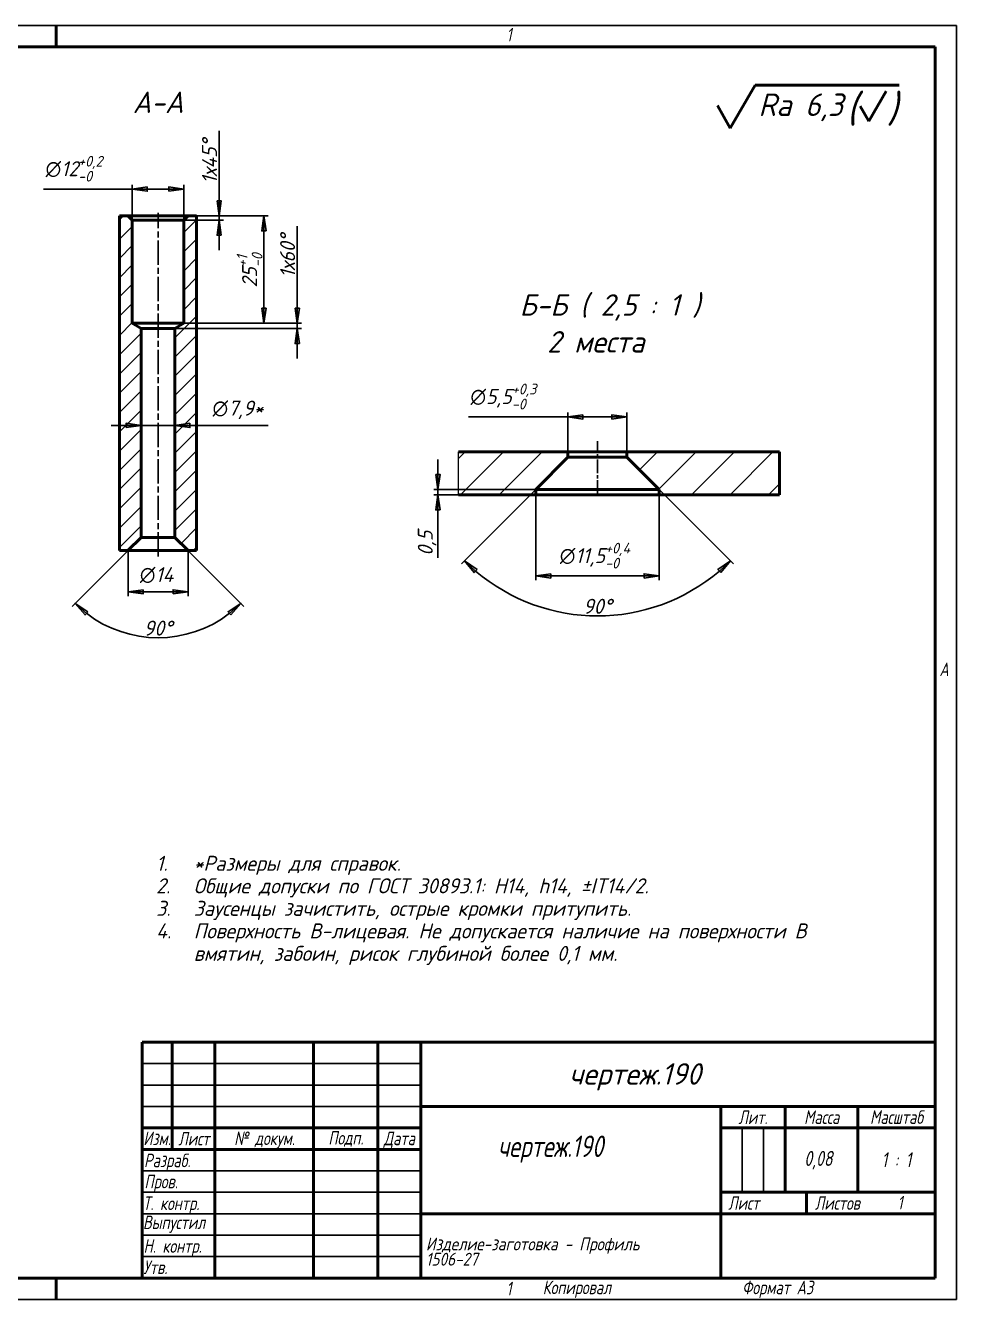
# Model space of a CAD drawing. Header units: millimetres. Extents: x 0 to 420, y 0 to 297.
# Drawn here: x 202.8 to 420, y 0 to 297 of the extents above; entities that cross this region are included whole.
import ezdxf
from ezdxf.enums import TextEntityAlignment as Align

# ---------------------------------------------------------------- set-up
doc = ezdxf.new("R2010")
doc.units = ezdxf.units.MM
doc.linetypes.add('LT_04', pattern=[0.7087, 0.4724, -0.0591, 0.1181, -0.0591])
for name, color, linetype, lineweight in [('Layer_01', 7, 'Continuous', 35), ('Layer_02', 7, 'Continuous', 50), ('Layer_03', 7, 'Continuous', 50), ('Layer_04', 7, 'Continuous', 50), ('Layer_07', 7, 'Continuous', 25), ('Layer_08', 7, 'Continuous', 25), ('Layer_09', 7, 'Continuous', 25), ('Layer_10', 7, 'Continuous', 18), ('Layer_11', 7, 'Continuous', 50)]:
    doc.layers.add(name, color=color, linetype=linetype, lineweight=lineweight)
doc.styles.add('Style_02', font='ariali.ttf', dxfattribs={"width": 0.8})
doc.styles.add('Style_03', font='GOST Common Italic.ttf')
doc.styles.add('Style_05', font='GOST Common Italic.ttf')
doc.styles.add('Style_06', font='GOST Common Italic.ttf', dxfattribs={"width": 0.8})
doc.styles.add('Style_07', font='GOST Common Italic.ttf', dxfattribs={"width": 0.8})
doc.styles.add('Style_09', font='GOST Common Italic.ttf')
doc.styles.add('Style_10', font='GOST Common Italic.ttf', dxfattribs={"width": 0.9})
doc.styles.add('Style_11', font='GOST Common Italic.ttf', dxfattribs={"width": 0.9})
doc.styles.add('Style_12', font='GOST Common Italic.ttf', dxfattribs={"width": 0.8})
doc.styles.add('Style_13', font='GOST Common Italic.ttf')
doc.styles.add('Style_14', font='GOST Common Italic.ttf', dxfattribs={"width": 0.7})
doc.styles.add('Style_15', font='GOST Common Italic.ttf', dxfattribs={"width": 0.7})
doc.dimstyles.new('DimStyle_06', dxfattribs={"dimtxt": 3.5, "dimasz": 3.5, "dimexe": 1, "dimexo": 0, "dimgap": 0.5, "dimtad": 1, "dimrnd": 1e-08, "dimtxsty": 'Style_03', "dimblk": 'Filled-1', "dimcen": 2.5, "dimdle": 15, "dimclrd": 256, "dimclre": 256, "dimclrt": 256, "dimazin": 2, "dimtfac": 0.714286, "dimtdec": 3, "dimtmove": 0, "dimatfit": 3, "dimlwd": 25, "dimlwe": 25})

# ---------------------------------------------------------------- blocks, each defined once
blk = doc.blocks.new('Block_14')
at = {"layer": 'Layer_04', "lineweight": 25}
for p, q in [((0, 297), (420, 297)), ((420, 297), (420, 0)), ((420, 0), (0, 0))]:
    blk.add_line(p, q, dxfattribs=at)
at = {"layer": 'Layer_04'}
for p, q in [((210, 292), (210, 297)), ((415, 292), (20, 292)), ((415, 5), (415, 292)), ((20, 5), (415, 5)), ((210, 5), (210, 0))]:
    blk.add_line(p, q, dxfattribs=at)
at = {"layer": 'Layer_04', "char_height": 3.17, "attachment_point": 1, "style": 'Style_02'}
for s, insert, width in [('\\fGOST Common|b0|i1;\\H3.1700;1', (315.02, 296.44), 5.2327), ('\\fGOST Common|b0|i1;\\H3.1700;A', (416, 148.5), 5.0704), ('\\fGOST Common|b0|i1;\\H3.1700;1', (315, 4.14), 6.6287), ('\\fGOST Common|b0|i1;\\H3.1700;Формат А3', (370, 4.39), 25.2103)]:
    blk.add_mtext(s, dxfattribs=dict(at, insert=insert, width=width))
blk = doc.blocks.new('Block_15')
at = {"layer": 'Layer_03'}
for p, q in [((0, 55), (185, 55)), ((0, 0), (0, 55)), ((0, 0), (0, 55)), ((7, 55), (7, 30)), ((17, 55), (17, 0)), ((40, 55), (40, 0)), ((55, 55), (55, 0)), ((65, 55), (65, 0)), ((185, 0), (185, 55)), ((65, 40), (185, 40)), ((135, 40), (135, 0)), ((150, 40), (150, 20)), ((167, 40), (167, 20)), ((0, 35), (65, 35)), ((135, 35), (185, 35)), ((0, 30), (65, 30)), ((135, 20), (185, 20)), ((155, 20), (155, 15)), ((65, 15), (185, 15)), ((185, 0), (0, 0))]:
    blk.add_line(p, q, dxfattribs=at)
at = {"layer": 'Layer_03', "linetype": 'Continuous', "lineweight": 25}
for p, q in [((0, 50), (65, 50)), ((0, 45), (65, 45)), ((0, 40), (65, 40)), ((140, 35), (140, 20)), ((145, 35), (145, 20)), ((0, 25), (65, 25)), ((0, 20), (65, 20)), ((0, 15), (65, 15)), ((0, 10), (65, 10)), ((0, 5), (65, 5))]:
    blk.add_line(p, q, dxfattribs=at)
at = {"layer": 'Layer_03', "char_height": 3.17, "style": 'Style_02'}
for s, insert, width, attachment_point in [('\\fGOST Common|b0|i1;\\H3.1700;Лит.', (142.52, 37.49), 14.9766, 5), ('\\fGOST Common|b0|i1;\\H3.1700;Масса', (158.55, 37.51), 16.9878, 5), ('\\fGOST Common|b0|i1;\\H3.1700;Масштаб', (176.02, 37.53), 17.8316, 5), ('\\fGOST Common|b0|i1;\\H3.1700;Изм.', (3.5, 32.56), 6.9635, 5), ('\\fGOST Common|b0|i1;\\H3.1700;Лист', (12.1, 32.5), 10.0029, 5), ('\\A0;\\fGOST Common|b0|i1;\\H3.1700;№ докум.', (28.58, 32.16), 22.9069, 5), ('\\fGOST Common|b0|i1;\\H3.1700;Подп.', (47.56, 32.45), 14.879, 5), ('\\fGOST Common|b0|i1;\\H3.1700;Дата', (60.02, 32.24), 9.9614, 5), ('\\fGOST Common|b0|i1;\\H3.1700;Разраб.', (0.47, 27), 16.9971, 4), ('\\fGOST Common|b0|i1;\\H3.1700;Пров.', (0.56, 22.08), 17.0192, 4), ('\\A0;\\fGOST Common|b0|i1;\\H3.1700;Т. контр.', (0.23, 17.01), 16.9554, 4), ('\\fGOST Common|b0|i1;\\H3.1700;Лист', (140.37, 17.5), 10.5071, 5), ('\\fGOST Common|b0|i1;\\H3.1700;Листов', (162.21, 17.5), 14.3668, 5), ('\\A1;', (150.6, 17.54), 8.8313, 5), ('\\fGOST Common|b0|i1;\\H3.1700;Н. контр.', (0.36, 7.05), 16.9999, 4), ('\\fGOST Common|b0|i1;\\H3.1700;Утв.', (0.34, 2.52), 17.0083, 4), ('\\fGOST Common|b0|i1;\\H3.1700;Копировал', (93.48, -0.59), 19.7871, 1)]:
    blk.add_mtext(s, dxfattribs=dict(at, insert=insert, width=width, attachment_point=attachment_point))
at = {"layer": 'Layer_03'}
for tag, height, style, width, p in [('Изм1_001', 2.89, 'Style_15', 0.7, (3.51, 52.52)), ('Лист1_001', 2.89, 'Style_15', 0.7, (12.03, 52.52)), ('Докум1_001', 2.89, 'Style_15', 0.7, (28.54, 52.48)), ('Изм2_001', 2.89, 'Style_15', 0.7, (3.5, 47.52)), ('Лист2_001', 2.89, 'Style_15', 0.7, (12.01, 47.5)), ('Докум2_001', 2.89, 'Style_15', 0.7, (28.53, 47.5)), ('Изм3_001', 2.89, 'Style_15', 0.7, (3.5, 42.5)), ('Лист3_001', 2.89, 'Style_15', 0.7, (12.01, 42.51)), ('Докум3_001', 2.89, 'Style_15', 0.7, (28.51, 42.48)), ('Изм4_001', 2.89, 'Style_15', 0.7, (3.51, 37.5)), ('Лист4_001', 2.89, 'Style_15', 0.7, (12, 37.53)), ('Докум4_001', 2.89, 'Style_15', 0.7, (28.51, 37.52)), ('НАИМЕНОВАНИЕ_001', 5, 'Style_07', 0.8, (85.16, 28.98)), ('Литера_001', 3.5, 'Style_12', 0.8, (137.52, 27.25)), ('Литера2_001', 3.5, 'Style_12', 0.8, (142.51, 27.22)), ('Литера3_001', 3.5, 'Style_12', 0.8, (147.52, 27.21)), ('Масса_001', 3.5, 'Style_12', 0.8, (155.18, 26.48)), ('Масштаб_001', 3.5, 'Style_12', 0.8, (174.97, 25.86)), ('Тип_документа_001', 3.17, 'Style_06', 0.8, (100.08, 17.56)), ('Листов_001', 3.17, 'Style_06', 0.8, (177.46, 17.58)), ('Материал_Класс_002', 3, 'Style_10', 0.9, (75.8, 6.9)), ('Материал_Класс_001', 3, 'Style_10', 0.9, (75.8, 6.9))]:
    blk.add_attdef(tag, text='', height=height, dxfattribs=dict(at, style=style, width=width)).set_placement(p, align=Align.MIDDLE_CENTER)
for tag, height, style, width, p in [('Подп1_001', 2.89, 'Style_15', 0.7, (40.01, 52.51)), ('Дата1_001', 2, 'Style_14', 0.7, (55.01, 52.51)), ('Подп2_001', 2.89, 'Style_15', 0.7, (40.01, 47.5)), ('Дата2_001', 2, 'Style_14', 0.7, (55.01, 47.49)), ('Подп3_001', 2.89, 'Style_15', 0.7, (40.01, 42.51)), ('Дата3_001', 2, 'Style_14', 0.7, (55.02, 42.52)), ('Подп4_001', 2.89, 'Style_15', 0.7, (40.01, 37.51)), ('Дата4_001', 2, 'Style_14', 0.7, (55.02, 37.51)), ('АВТОР_001', 3.17, 'Style_06', 0.8, (15.59, 26.85)), ('Разработал_Подп._001', 2.89, 'Style_15', 0.7, (40.05, 27.51)), ('ДАТА_СОЗДАНИЯ_001', 2, 'Style_14', 0.7, (55.01, 27.51)), ('ПРОВЕРИЛ_001', 3.17, 'Style_06', 0.8, (17.41, 22.53)), ('Проверил_Подп._001', 2.89, 'Style_15', 0.7, (40.05, 22.52)), ('ДАТА_ПРОВЕРКИ_001', 2, 'Style_14', 0.7, (55.02, 22.51)), ('ТЕХНОЛОГ_001', 3.17, 'Style_06', 0.8, (17.33, 17.54)), ('Технолог_Подп._001', 2.89, 'Style_15', 0.7, (40.05, 17.51)), ('Технолог_Дата_001', 2, 'Style_14', 0.7, (55.01, 17.5)), ('Должность_руководителя_001', 3.17, 'Style_06', 0.8, (0.52, 12.51)), ('НАЧ._ОТДЕЛА_001', 3.17, 'Style_06', 0.8, (17.46, 12.45)), ('Руководитель_Подп._001', 2.89, 'Style_15', 0.7, (40.01, 12.5)), ('Руководитель_Дата_001', 2, 'Style_14', 0.7, (55.01, 12.51)), ('НОРМОКОНТРОЛЬ_001', 3.17, 'Style_06', 0.8, (17.37, 7.48)), ('Нормоконтроль_Подп._001', 2.89, 'Style_15', 0.7, (40.05, 7.52)), ('ДАТА_НОРМОКОНТРОЛЯ_001', 2, 'Style_14', 0.7, (55.02, 7.51)), ('УТВЕРДИЛ_001', 3.17, 'Style_06', 0.8, (17.4, 2.51)), ('Утвердил_Подп._001', 2.89, 'Style_15', 0.7, (40.05, 2.51)), ('ДАТА_УТВЕРЖДЕНИЯ_001', 2, 'Style_14', 0.7, (55.01, 2.5))]:
    blk.add_attdef(tag, text='', height=height, dxfattribs=dict(at, style=style, width=width)).set_placement(p, align=Align.MIDDLE_LEFT)
for tag, height, style, p in [('ОБОЗНАЧЕНИЕ_001', 5, 'Style_09', (106.44, 45.12)), ('ОРГАНИЗАЦИЯ_001', 3.5, 'Style_13', (148.22, 5.85))]:
    blk.add_attdef(tag, text='', height=height, dxfattribs=dict(at, style=style)).set_placement(p, align=Align.MIDDLE_CENTER)
at = {"layer": 'Layer_03', "style": 'Style_11', "width": 0.9}
for tag, p in [('Материал_Наим._001', (133.71, 9.75)), ('Материал_ГОСТ_001', (134.04, 4.06))]:
    blk.add_attdef(tag, text='', height=3.5, dxfattribs=at).set_placement(p, align=Align.MIDDLE_RIGHT)
blk = doc.blocks.new('Block_08')
at = {"layer": 'Layer_11', "lineweight": 50}
for p, q in [((-9.099, -3.6), (-8.002, -1.7)), ((-8.002, -1.7), (-1.6, -1.7)), ((-2.939, -3.3), (-2.169, -1.967)), ((-9.676, -2.6), (-9.099, -3.6)), ((-3.324, -2.633), (-2.939, -3.3))]:
    blk.add_line(p, q, dxfattribs=at)
at = {"layer": 'Layer_07', "attachment_point": 7, "style": 'Style_03'}
for s, insert, char_height in [('\\A1;\\fGOST Common|b0|i1;\\H1.0000;Ra 6,3', (-7.848, -3.3), 1), ('\\A1;\\fGOST Common|b0|i1;\\H1.3000;(', (-3.939, -3.5), 1.3), ('\\A1;\\fGOST Common|b0|i1;\\H1.3000;)', (-2.139, -3.5), 1.3)]:
    blk.add_mtext(s, dxfattribs=dict(at, insert=insert, char_height=char_height))
blk = doc.blocks.new('Filled-1')
at = {"color": 0}
for p, q in [((0, 0), (-1, 0.143)), ((-1, 0.143), (-1, -0.143)), ((-1, 0), (0, 0)), ((-1, -0.143), (0, 0))]:
    blk.add_line(p, q, dxfattribs=at)
at = {"color": 0, "flags": 128}
blk.add_lwpolyline([(-1, -0.143), (0, 0), (-1, 0.143), (-1, -0.143)], dxfattribs=at)
at = {"color": 0}
blk.add_solid([(-1, -0.143), (0, 0), (-1, 0.143), (-1, -0.143)], dxfattribs=at)
blk = doc.blocks.new('*D17')
at = {"layer": 'Defpoints', "color": 0, "linetype": 'Continuous'}
for p in [(343.11, 205.76), (329.36, 197.58), (343.11, 197.58)]:
    blk.add_point(p, dxfattribs=at)
at = {"layer": 'Layer_09', "linetype": 'Continuous', "lineweight": 25}
for p, q in [((329.36, 205.76), (306.12, 205.76)), ((329.36, 197.58), (329.36, 206.76)), ((339.61, 205.76), (332.86, 205.76)), ((343.11, 197.58), (343.11, 206.76))]:
    blk.add_line(p, q, dxfattribs=at)
at = {"layer": 'Layer_09', "linetype": 'Continuous', "lineweight": 25, "xscale": 3.5, "yscale": 3.5, "zscale": 3.5, "rotation": 180}
blk.add_blockref('Filled-1', (329.36, 205.76), dxfattribs=at)
at = {"layer": 'Layer_09', "linetype": 'Continuous', "lineweight": 25, "xscale": 3.5, "yscale": 3.5, "zscale": 3.5}
blk.add_blockref('Filled-1', (343.11, 205.76), dxfattribs=at)
at = {"layer": 'Layer_09', "linetype": 'Continuous', "lineweight": 25, "insert": (306.62, 213.5), "char_height": 3.5, "attachment_point": 1, "style": 'Style_03'}
blk.add_mtext('\\A1;\\fAIGDT|b0|i0;n\\fGOST Common|b0|i1;5,5{\\H2.5;\\S+0,3^ -0;}', dxfattribs=at)
blk = doc.blocks.new('*D25')
at = {"layer": 'Defpoints', "color": 0, "linetype": 'Continuous'}
for p in [(239.73, 258.87), (227.73, 251.6), (239.73, 251.6)]:
    blk.add_point(p, dxfattribs=at)
at = {"layer": 'Layer_09', "linetype": 'Continuous', "lineweight": 25}
for p, q in [((227.73, 258.87), (207.01, 258.87)), ((227.73, 251.6), (227.73, 259.87)), ((236.23, 258.87), (231.23, 258.87)), ((239.73, 251.6), (239.73, 259.87))]:
    blk.add_line(p, q, dxfattribs=at)
at = {"layer": 'Layer_09', "linetype": 'Continuous', "lineweight": 25, "xscale": 3.5, "yscale": 3.5, "zscale": 3.5, "rotation": 180}
blk.add_blockref('Filled-1', (227.73, 258.87), dxfattribs=at)
at = {"layer": 'Layer_09', "linetype": 'Continuous', "lineweight": 25, "xscale": 3.5, "yscale": 3.5, "zscale": 3.5}
blk.add_blockref('Filled-1', (239.73, 258.87), dxfattribs=at)
at = {"layer": 'Layer_09', "linetype": 'Continuous', "lineweight": 25, "insert": (207.51, 266.61), "char_height": 3.5, "attachment_point": 1, "style": 'Style_03'}
blk.add_mtext('\\A1;\\fAIGDT|b0|i0;n\\fGOST Common|b0|i1;12{\\H2.5;\\S+0,2^ -0;}', dxfattribs=at)
blk = doc.blocks.new('*D26')
at = {"layer": 'Defpoints', "color": 0, "linetype": 'Continuous'}
for p in [(240.73, 252.6), (247.99, 252.6), (239.73, 251.6)]:
    blk.add_point(p, dxfattribs=at)
at = {"layer": 'Layer_09', "linetype": 'Continuous', "lineweight": 25}
for p, q in [((247.99, 256.1), (247.99, 272.46)), ((240.73, 252.6), (248.99, 252.6)), ((247.99, 251.6), (247.99, 252.6)), ((239.73, 251.6), (248.99, 251.6)), ((247.99, 248.1), (247.99, 244.6))]:
    blk.add_line(p, q, dxfattribs=at)
at = {"layer": 'Layer_09', "linetype": 'Continuous', "lineweight": 25, "xscale": 3.5, "yscale": 3.5, "zscale": 3.5}
for p, rotation in [((247.99, 252.6), 270), ((247.99, 251.6), 90)]:
    blk.add_blockref('Filled-1', p, dxfattribs=dict(at, rotation=rotation))
at = {"layer": 'Layer_09', "linetype": 'Continuous', "lineweight": 25, "insert": (243.99, 260.1), "char_height": 3.5, "attachment_point": 1, "rotation": 90, "style": 'Style_03'}
blk.add_mtext('\\A1;\\fGOST Common|b0|i1;1х45°', dxfattribs=at)
blk = doc.blocks.new('*D27')
at = {"layer": 'Defpoints', "color": 0, "linetype": 'Continuous'}
for p in [(240.73, 252.6), (239.73, 227.6), (258.42, 227.6)]:
    blk.add_point(p, dxfattribs=at)
at = {"layer": 'Layer_09', "linetype": 'Continuous', "lineweight": 25}
for p, q in [((240.73, 252.6), (259.42, 252.6)), ((258.42, 249.1), (258.42, 231.1)), ((239.73, 227.6), (259.42, 227.6))]:
    blk.add_line(p, q, dxfattribs=at)
at = {"layer": 'Layer_09', "linetype": 'Continuous', "lineweight": 25, "xscale": 3.5, "yscale": 3.5, "zscale": 3.5}
for p, rotation in [((258.42, 252.6), 90), ((258.42, 227.6), 270)]:
    blk.add_blockref('Filled-1', p, dxfattribs=dict(at, rotation=rotation))
at = {"layer": 'Layer_09', "linetype": 'Continuous', "lineweight": 25, "insert": (252.09, 235.93), "char_height": 3.5, "attachment_point": 1, "rotation": 90, "style": 'Style_03'}
blk.add_mtext('\\A1;25{\\H2.5;\\S+1^ -0;}', dxfattribs=at)
blk = doc.blocks.new('*D28')
at = {"layer": 'Defpoints', "color": 0, "linetype": 'Continuous'}
for p in [(237.68, 203.78), (229.78, 177.65), (237.68, 177.65)]:
    blk.add_point(p, dxfattribs=at)
at = {"layer": 'Layer_09', "linetype": 'Continuous', "lineweight": 25}
for p, q in [((226.28, 203.78), (222.78, 203.78)), ((229.78, 203.78), (237.68, 203.78)), ((241.18, 203.78), (259.46, 203.78))]:
    blk.add_line(p, q, dxfattribs=at)
at = {"layer": 'Layer_09', "linetype": 'Continuous', "lineweight": 25, "xscale": 3.5, "yscale": 3.5, "zscale": 3.5}
blk.add_blockref('Filled-1', (229.78, 203.78), dxfattribs=at)
at = {"layer": 'Layer_09', "linetype": 'Continuous', "lineweight": 25, "xscale": 3.5, "yscale": 3.5, "zscale": 3.5, "rotation": 180}
blk.add_blockref('Filled-1', (237.68, 203.78), dxfattribs=at)
at = {"layer": 'Layer_09', "linetype": 'Continuous', "lineweight": 25, "insert": (246.46, 209.55), "char_height": 3.5, "attachment_point": 1, "style": 'Style_03'}
blk.add_mtext('\\A1;\\fAIGDT|b0|i0;n\\fGOST Common|b0|i1;7,9*', dxfattribs=at)
blk = doc.blocks.new('*D29')
at = {"layer": 'Defpoints', "color": 0, "linetype": 'Continuous'}
for p in [(233.73, 181.6), (237.68, 177.65), (226.73, 174.6), (226.65, 155.19)]:
    blk.add_point(p, dxfattribs=at)
at = {"layer": 'Layer_09', "linetype": 'Continuous', "lineweight": 25}
for p, q in [((237.68, 177.65), (253.76, 161.56)), ((226.73, 174.6), (213.69, 161.56))]:
    blk.add_line(p, q, dxfattribs=at)
blk.add_arc((233.73, 181.6), 27.33, 232.3413, 307.6587, dxfattribs=at)
at = {"layer": 'Layer_09', "linetype": 'Continuous', "lineweight": 25, "xscale": 3.5, "yscale": 3.5, "zscale": 3.5}
for p, rotation in [((214.4, 162.27), 138.6706699011451), ((253.05, 162.27), 41.3293300988549)]:
    blk.add_blockref('Filled-1', p, dxfattribs=dict(at, rotation=rotation))
at = {"layer": 'Layer_09', "linetype": 'Continuous', "lineweight": 25, "insert": (230.39, 158.26), "char_height": 3.5, "attachment_point": 1, "style": 'Style_03'}
blk.add_mtext('\\A1;90°', dxfattribs=at)
blk = doc.blocks.new('*D30')
at = {"layer": 'Defpoints', "color": 0, "linetype": 'Continuous'}
for p in [(226.73, 174.6), (240.73, 174.6), (240.73, 164.97)]:
    blk.add_point(p, dxfattribs=at)
at = {"layer": 'Layer_09', "linetype": 'Continuous', "lineweight": 25}
for p, q in [((226.73, 174.6), (226.73, 163.97)), ((240.73, 174.6), (240.73, 163.97)), ((230.23, 164.97), (237.23, 164.97))]:
    blk.add_line(p, q, dxfattribs=at)
at = {"layer": 'Layer_09', "linetype": 'Continuous', "lineweight": 25, "xscale": 3.5, "yscale": 3.5, "zscale": 3.5, "rotation": 180}
blk.add_blockref('Filled-1', (226.73, 164.97), dxfattribs=at)
at = {"layer": 'Layer_09', "linetype": 'Continuous', "lineweight": 25, "xscale": 3.5, "yscale": 3.5, "zscale": 3.5}
blk.add_blockref('Filled-1', (240.73, 164.97), dxfattribs=at)
at = {"layer": 'Layer_09', "linetype": 'Continuous', "lineweight": 25, "insert": (229.5, 170.73), "char_height": 3.5, "attachment_point": 1, "style": 'Style_03'}
blk.add_mtext('\\A1;\\fAIGDT|b0|i0;n\\fGOST Common|b0|i1;14', dxfattribs=at)
blk = doc.blocks.new('*D35')
at = {"layer": 'Defpoints', "color": 0, "linetype": 'Continuous'}
for p in [(237.68, 226.36), (239.73, 227.6), (266.21, 226.36)]:
    blk.add_point(p, dxfattribs=at)
at = {"layer": 'Layer_09', "linetype": 'Continuous', "lineweight": 25}
for p, q in [((266.21, 231.1), (266.21, 250.19)), ((237.68, 226.36), (267.21, 226.36)), ((239.73, 227.6), (267.21, 227.6)), ((266.21, 226.36), (266.21, 227.6)), ((266.21, 222.86), (266.21, 219.36))]:
    blk.add_line(p, q, dxfattribs=at)
at = {"layer": 'Layer_09', "linetype": 'Continuous', "lineweight": 25, "xscale": 3.5, "yscale": 3.5, "zscale": 3.5}
for p, rotation in [((266.21, 227.6), 270), ((266.21, 226.36), 90)]:
    blk.add_blockref('Filled-1', p, dxfattribs=dict(at, rotation=rotation))
at = {"layer": 'Layer_09', "linetype": 'Continuous', "lineweight": 25, "insert": (262.21, 238.19), "char_height": 3.5, "attachment_point": 1, "rotation": 90, "style": 'Style_03'}
blk.add_mtext('\\A1;\\fGOST Common|b0|i1;1х60°', dxfattribs=at)
blk = doc.blocks.new('*D36')
at = {"layer": 'Defpoints', "color": 0, "linetype": 'Continuous'}
for p in [(321.86, 187.58), (350.61, 187.58), (350.61, 168.67)]:
    blk.add_point(p, dxfattribs=at)
at = {"layer": 'Layer_09', "linetype": 'Continuous', "lineweight": 25}
for p, q in [((321.86, 187.58), (321.86, 167.67)), ((350.61, 187.58), (350.61, 167.67)), ((325.36, 168.67), (347.11, 168.67))]:
    blk.add_line(p, q, dxfattribs=at)
at = {"layer": 'Layer_09', "linetype": 'Continuous', "lineweight": 25, "xscale": 3.5, "yscale": 3.5, "zscale": 3.5, "rotation": 180}
blk.add_blockref('Filled-1', (321.86, 168.67), dxfattribs=at)
at = {"layer": 'Layer_09', "linetype": 'Continuous', "lineweight": 25, "xscale": 3.5, "yscale": 3.5, "zscale": 3.5}
blk.add_blockref('Filled-1', (350.61, 168.67), dxfattribs=at)
at = {"layer": 'Layer_09', "linetype": 'Continuous', "lineweight": 25, "insert": (327.46, 176.41), "char_height": 3.5, "attachment_point": 1, "style": 'Style_03'}
blk.add_mtext('\\A1;\\fAIGDT|b0|i0;n\\fGOST Common|b0|i1;11,5{\\H2.5;\\S+0,4^ -0;}', dxfattribs=at)
blk = doc.blocks.new('*D37')
at = {"layer": 'Defpoints', "color": 0, "linetype": 'Continuous'}
for p in [(336.24, 203.21), (343.11, 196.33), (321.86, 188.83), (324.89, 160.85)]:
    blk.add_point(p, dxfattribs=at)
at = {"layer": 'Layer_09', "linetype": 'Continuous', "lineweight": 25}
for p, q in [((343.11, 196.33), (367.95, 171.49)), ((321.86, 188.83), (304.52, 171.49))]:
    blk.add_line(p, q, dxfattribs=at)
blk.add_arc((336.24, 203.21), 43.85, 229.5745, 310.4255, dxfattribs=at)
at = {"layer": 'Layer_09', "linetype": 'Continuous', "lineweight": 25, "xscale": 3.5, "yscale": 3.5, "zscale": 3.5}
for p, rotation in [((305.23, 172.2), 137.2872322430362), ((367.24, 172.2), 42.71276775696357)]:
    blk.add_blockref('Filled-1', p, dxfattribs=dict(at, rotation=rotation))
at = {"layer": 'Layer_09', "linetype": 'Continuous', "lineweight": 25, "insert": (332.9, 163.36), "char_height": 3.5, "attachment_point": 1, "style": 'Style_03'}
blk.add_mtext('\\A1;90°', dxfattribs=at)
blk = doc.blocks.new('*D38')
at = {"layer": 'Defpoints', "color": 0, "linetype": 'Continuous'}
for p in [(299.03, 188.83), (321.86, 188.83), (321.86, 187.58)]:
    blk.add_point(p, dxfattribs=at)
at = {"layer": 'Layer_09', "linetype": 'Continuous', "lineweight": 25}
for p, q in [((299.03, 192.33), (299.03, 195.83)), ((321.86, 188.83), (298.03, 188.83)), ((321.86, 187.58), (298.03, 187.58)), ((299.03, 188.83), (299.03, 187.58)), ((299.03, 184.08), (299.03, 172.87))]:
    blk.add_line(p, q, dxfattribs=at)
at = {"layer": 'Layer_09', "linetype": 'Continuous', "lineweight": 25, "xscale": 3.5, "yscale": 3.5, "zscale": 3.5}
for p, rotation in [((299.03, 188.83), 270), ((299.03, 187.58), 90)]:
    blk.add_blockref('Filled-1', p, dxfattribs=dict(at, rotation=rotation))
at = {"layer": 'Layer_09', "linetype": 'Continuous', "lineweight": 25, "insert": (294.33, 173.37), "char_height": 3.5, "attachment_point": 1, "rotation": 90, "style": 'Style_03'}
blk.add_mtext('\\A1;0,5', dxfattribs=at)

msp = doc.modelspace()

# ---------------------------------------------------------------- hatches: boundary and pattern name
at = {"layer": 'Layer_10'}
h = msp.add_hatch(dxfattribs=at)
h.set_pattern_fill('ANSI31', color=256, scale=25.4, style=0)
h.set_pattern_definition([(45, (0, 0), (-2.245064, 2.245064), [])])
h.paths.add_polyline_path([(227.726, 251.595), (226.726, 252.595), (224.726, 252.595), (224.726, 174.595), (226.726, 174.595), (229.776, 177.645), (229.776, 226.364), (227.726, 227.595)])
h.paths.add_polyline_path([(240.726, 252.595), (239.726, 251.595), (239.726, 227.595), (237.676, 226.364), (237.676, 177.645), (240.726, 174.595), (242.726, 174.595), (242.726, 252.595)])
h = msp.add_hatch(dxfattribs=at)
h.set_pattern_fill('ANSI31', color=256, scale=50.8, style=0)
h.set_pattern_definition([(45, (0, 0), (-4.49013, 4.49013), [])])
h.paths.add_polyline_path([(378.737, 197.58), (343.112, 197.58), (343.112, 196.33), (350.612, 188.83), (350.612, 187.58), (378.737, 187.58)])
h.paths.add_polyline_path([(303.84, 187.58), (303.84, 197.58), (329.362, 197.58), (329.362, 196.33), (321.862, 188.83), (321.862, 187.58)])

# ---------------------------------------------------------------- linework, layer by layer
at = {"layer": 'Layer_01', "lineweight": 18}
msp.add_line((303.84, 187.58), (303.84, 197.58), dxfattribs=at)
at = {"layer": 'Layer_02'}
for p, q in [((226.726, 252.595), (224.726, 252.595)), ((224.726, 252.595), (224.726, 174.595)), ((227.726, 251.595), (226.726, 252.595)), ((226.726, 252.595), (240.726, 252.595)), ((240.726, 252.595), (239.726, 251.595)), ((242.726, 252.595), (240.726, 252.595)), ((242.726, 174.595), (242.726, 252.595)), ((227.726, 227.595), (227.726, 251.595)), ((227.726, 251.595), (239.726, 251.595)), ((239.726, 251.595), (239.726, 227.595)), ((229.776, 226.364), (227.726, 227.595)), ((227.726, 227.595), (239.726, 227.595)), ((229.776, 177.645), (229.776, 226.364)), ((237.676, 226.364), (229.776, 226.364)), ((239.726, 227.595), (237.676, 226.364)), ((237.676, 226.364), (237.676, 177.645)), ((329.362, 197.58), (303.84, 197.58)), ((321.862, 188.83), (329.362, 196.33)), ((329.362, 196.33), (329.362, 197.58)), ((329.362, 197.58), (343.112, 197.58)), ((329.362, 196.33), (343.112, 196.33)), ((378.737, 197.58), (343.112, 197.58)), ((343.112, 197.58), (343.112, 196.33)), ((343.112, 196.33), (350.612, 188.83)), ((378.737, 187.58), (378.737, 197.58)), ((303.84, 187.58), (321.862, 187.58)), ((321.862, 187.58), (321.862, 188.83)), ((321.862, 188.83), (350.612, 188.83)), ((350.612, 187.58), (321.862, 187.58)), ((350.612, 188.83), (350.612, 187.58)), ((350.612, 187.58), (378.737, 187.58)), ((226.726, 174.595), (229.776, 177.645)), ((237.676, 177.645), (229.776, 177.645)), ((237.676, 177.645), (240.726, 174.595)), ((224.726, 174.595), (226.726, 174.595)), ((226.726, 174.595), (240.726, 174.595)), ((240.726, 174.595), (242.726, 174.595))]:
    msp.add_line(p, q, dxfattribs=at)
at = {"layer": 'Layer_08', "linetype": 'LT_04', "ltscale": 11.993792}
msp.add_line((233.726, 173.22), (233.726, 253.334), dxfattribs=at)
at = {"layer": 'Layer_08', "linetype": 'LT_04', "ltscale": 6.851445}
msp.add_line((336.237, 187.747), (336.237, 200.08), dxfattribs=at)

# ---------------------------------------------------------------- block references
msp.add_blockref('Block_14', (0, 0))
at = {"xscale": 5.249999910593033, "yscale": 5.249999910593033, "zscale": 5.249999910593033}
msp.add_blockref('Block_08', (415, 292), dxfattribs=at)
ref = msp.add_blockref('Block_15', (230, 5))
ref.add_attrib('Должность_руководителя_001', 'Выпустил', (230.23, 16.405), dxfattribs={"layer": 'Layer_03', "height": 3.17, "style": 'Style_06', "width": 0.8})
ref.add_attrib('ОБОЗНАЧЕНИЕ_001', 'чертеж.190', (329.63, 50.091), dxfattribs={"layer": 'Layer_03', "height": 5, "style": 'Style_09'})
ref.add_attrib('НАИМЕНОВАНИЕ_001', 'чертеж.190', (313.025, 33.225), dxfattribs={"layer": 'Layer_03', "height": 5, "style": 'Style_07', "width": 0.8})
ref.add_attrib('Материал_Класс_001', 'Изделие-заготовка - Профиль', (296.206, 11.45), dxfattribs={"layer": 'Layer_03', "height": 3, "style": 'Style_10', "width": 0.9})
ref.add_attrib('Масса_001', '0,08', (384.492, 31.133), dxfattribs={"layer": 'Layer_03', "height": 3.5, "style": 'Style_12', "width": 0.8})
ref.add_attrib('Масштаб_001', '1 : 1', (402.518, 30.854), dxfattribs={"layer": 'Layer_03', "height": 3.5, "style": 'Style_12', "width": 0.8})
ref.add_attrib('Листов_001', '1', (406.229, 20.994), dxfattribs={"layer": 'Layer_03', "height": 3.17, "style": 'Style_06', "width": 0.8})
ref.add_attrib('Материал_Класс_002', '1506-27', (296.226, 7.9), dxfattribs={"layer": 'Layer_03', "height": 3, "style": 'Style_10', "width": 0.9})

# ---------------------------------------------------------------- texts
at = {"layer": 'Layer_07', "style": 'Style_03'}
for s, p in [('1. ', (233.3, 99.934)), ('*Размеры для справок.', (242.05, 99.934)), ('2. ', (233.3, 94.684)), ('Общие допуски по ГОСТ 30893.1: H14, h14, ±IT14/2.', (242.05, 94.684)), ('3. ', (233.3, 89.434)), ('Заусенцы зачистить, острые кромки притупить.', (242.05, 89.434)), ('4. ', (233.3, 84.184)), ('Поверхность В-лицевая. Не допускается наличие на поверхности В ', (242.05, 84.184)), ('вмятин, забоин, рисок глубиной более 0,1 мм.', (242.05, 78.934))]:
    msp.add_text(s, height=3.5, dxfattribs=at).set_placement(p)
at = {"layer": 'Layer_07', "char_height": 5, "attachment_point": 7, "style": 'Style_05'}
for s, insert in [('А-А', (227.83, 276.589)), ('Б-Б ( 2,5 : 1 )', (318.079, 228.184)), ('2 места', (324.507, 220.756))]:
    msp.add_mtext(s, dxfattribs=dict(at, insert=insert))

# ---------------------------------------------------------------- dimensions: what is measured, and where the dimension line sits
at = {"layer": 'Layer_09', "linetype": 'Continuous', "lineweight": 25}
for base, p1, p2, angle, text, override, picture, middle in [((247.991, 252.595), (239.726, 251.595), (240.726, 252.595), 90, '\\fGOST Common|b0|i1;<>х45°', {"dimgap": 0.5, "dimdec": 2, "dimtol": 0, "dimlim": 0, "dimtp": 0, "dimtm": 0, "dimtdec": 3, "dimtofl": 1, "dimatfit": 1}, '*D26', (247.991, 266.029)), ((266.205, 226.364), (239.726, 227.595), (237.676, 226.364), 90, '\\fGOST Common|b0|i1;<>х60°', {"dimgap": 0.5, "dimdec": 0, "dimtol": 0, "dimlim": 0, "dimtp": 0, "dimtm": 0, "dimtdec": 3, "dimtofl": 1, "dimatfit": 1}, '*D35', (266.205, 243.939)), ((350.612, 168.675), (321.862, 187.58), (350.612, 187.58), 180, '\\fAIGDT|b0|i0;n\\fGOST Common|b0|i1;<>', {"dimgap": 0.5, "dimdec": 2, "dimlfac": 0.4, "dimtol": 1, "dimlim": 0, "dimtp": 0.4, "dimtm": 1e-09, "dimtdec": 3, "dimtofl": 0, "dimatfit": 1}, '*D36', (336.237, 168.675)), ((240.726, 164.969), (226.726, 174.595), (240.726, 174.595), 180, '\\fAIGDT|b0|i0;n\\fGOST Common|b0|i1;<>', {"dimgap": 0.5, "dimdec": 2, "dimtol": 0, "dimlim": 0, "dimtp": 0, "dimtm": 0, "dimtdec": 3, "dimtofl": 0, "dimatfit": 1}, '*D30', (233.676, 164.969))]:
    dim = msp.add_linear_dim(base=base, p1=p1, p2=p2, angle=angle, text=text, dimstyle='DimStyle_06', override=override, dxfattribs=at)
    dim.commit()
    dim.dimension.update_dxf_attribs({"geometry": picture, "text_midpoint": middle, "dimtype": 160})
for base, p1, p2, text, override, picture, middle in [((239.726, 258.871), (227.726, 251.595), (239.726, 251.595), '\\fAIGDT|b0|i0;n\\fGOST Common|b0|i1;<>', {"dimgap": 0.5, "dimdec": 2, "dimtol": 1, "dimlim": 0, "dimtp": 0.2, "dimtm": 1e-09, "dimtdec": 3, "dimtofl": 0, "dimatfit": 2}, '*D25', (214.806, 258.871)), ((343.112, 205.761), (329.362, 197.58), (343.112, 197.58), '\\fAIGDT|b0|i0;n\\fGOST Common|b0|i1;<>', {"dimgap": 0.5, "dimdec": 2, "dimlfac": 0.4, "dimtol": 1, "dimlim": 0, "dimtp": 0.3, "dimtm": 1e-09, "dimtdec": 3, "dimtofl": 0, "dimatfit": 2}, '*D17', (314.905, 205.761)), ((237.676, 203.779), (229.776, 177.645), (237.676, 177.645), '\\fAIGDT|b0|i0;n\\fGOST Common|b0|i1;<>*', {"dimgap": 0.5, "dimdec": 2, "dimse1": 1, "dimse2": 1, "dimtol": 0, "dimlim": 0, "dimtp": 0, "dimtm": 0, "dimtdec": 3, "dimtofl": 1, "dimatfit": 1}, '*D28', (252.707, 203.779))]:
    dim = msp.add_linear_dim(base=base, p1=p1, p2=p2, text=text, dimstyle='DimStyle_06', override=override, dxfattribs=at)
    dim.commit()
    dim.dimension.update_dxf_attribs({"geometry": picture, "text_midpoint": middle, "dimtype": 160})
for base, p1, p2, angle, override, picture, middle in [((258.419, 227.595), (240.726, 252.595), (239.726, 227.595), 90, {"dimgap": 0.5, "dimdec": 2, "dimtol": 1, "dimlim": 0, "dimtp": 1, "dimtm": 1e-09, "dimtdec": 3, "dimtofl": 0, "dimatfit": 1}, '*D27', (258.419, 240.095)), ((299.033, 188.83), (321.862, 187.58), (321.862, 188.83), 270, {"dimgap": 0.5, "dimdec": 2, "dimlfac": 0.4, "dimtol": 0, "dimlim": 0, "dimtp": 0, "dimtm": 0, "dimtdec": 3, "dimtofl": 1, "dimatfit": 1}, '*D38', (299.033, 176.365))]:
    dim = msp.add_linear_dim(base=base, p1=p1, p2=p2, angle=angle, dimstyle='DimStyle_06', override=override, dxfattribs=at)
    dim.commit()
    dim.dimension.update_dxf_attribs({"geometry": picture, "text_midpoint": middle, "dimtype": 160})
for base, center, p1, p2, picture, middle in [((324.888, 160.85), (336.237, 203.205), (321.862, 188.83), (343.112, 196.33), '*D37', (336.237, 159.355)), ((226.652, 155.192), (233.726, 181.595), (226.726, 174.595), (237.676, 177.645), '*D29', (233.726, 154.261))]:
    dim = msp.add_angular_dim_3p(base=base, center=center, p1=p1, p2=p2, dimstyle='DimStyle_06', override={"dimgap": 0.5, "dimadec": 2, "dimtol": 0, "dimlim": 0, "dimtp": 0, "dimtm": 0, "dimtdec": 2}, dxfattribs=at)
    dim.commit()
    dim.dimension.update_dxf_attribs({"geometry": picture, "text_midpoint": middle, "dimtype": 165})

doc.saveas('drawing.dxf')
